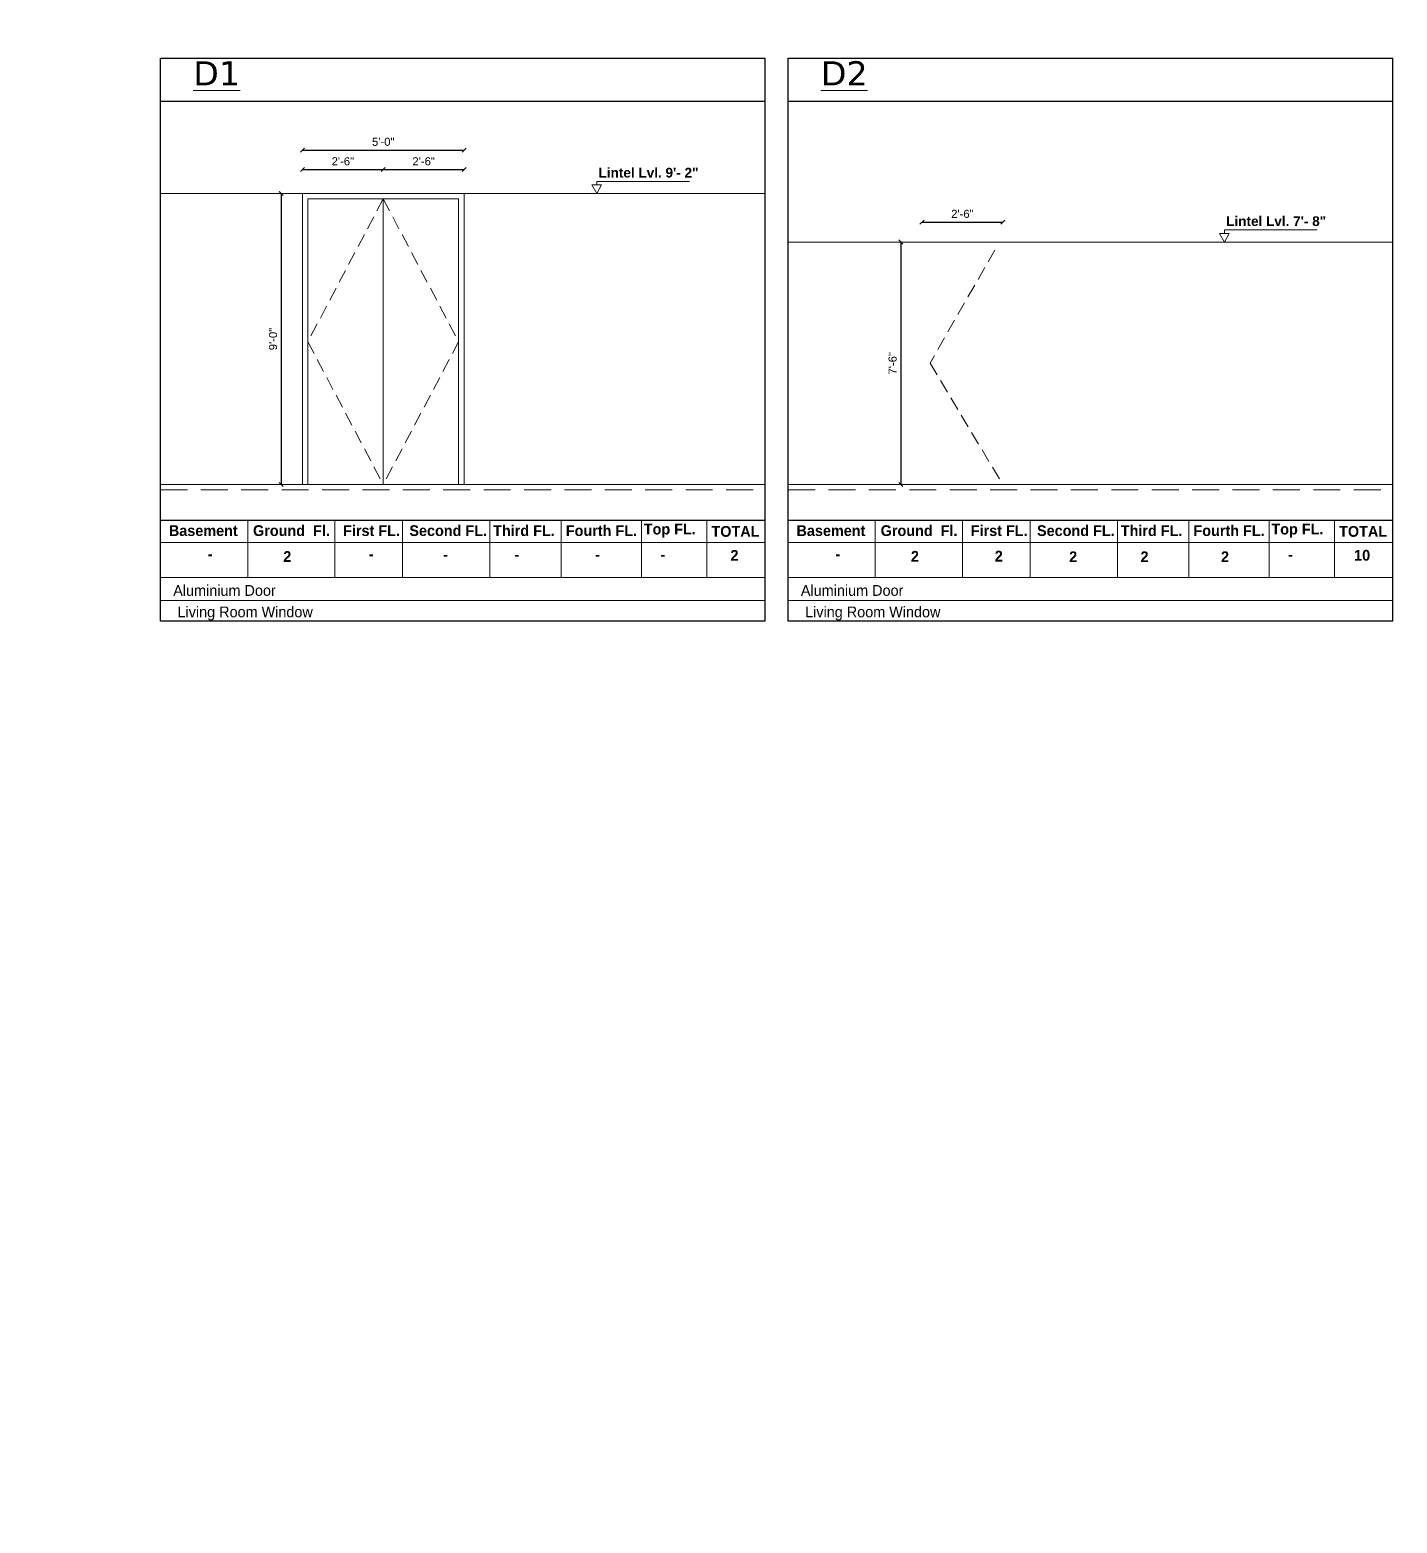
# Model space of a CAD drawing. Header units: inches. Extents: x 10755 to 33653, y -10992 to 10708.
# Drawn here: x 25875 to 26382, y 6093 to 6647 of the extents above; entities that cross this region are included whole.
import ezdxf

# ---------------------------------------------------------------- set-up
doc = ezdxf.new("R2010")
doc.units = ezdxf.units.IN
doc.header["$MEASUREMENT"] = 0
doc.linetypes.add('DASHED', pattern=[0.75, 0.5, -0.25])
for name, color, linetype, lineweight in [('dim', 6, 'Continuous', 13), ('dimension inter - 8', 6, 'Continuous', 13), ('Dimention', 4, 'Continuous', 15), ('ELE 2', 3, 'Continuous', 9), ('elevation - 1', 6, 'Continuous', 13), ('hatch3', 43, 'Continuous', 5), ('int dim', 6, 'Continuous', 15), ('PLASTER', 50, 'Continuous', 9), ('Text', 150, 'Continuous', 18), ('wall', 1, 'Continuous', 35)]:
    doc.layers.add(name, color=color, linetype=linetype, lineweight=lineweight)
doc.layers.add('ele 3', color=6, linetype='Continuous')
doc.layers.get('dimension inter - 8').off()
doc.styles.add('ordinary', font='arial.ttf')
doc.styles.add('SCALE 50', font='GOTHIC.TTF', dxfattribs={"height": 100})
doc.styles.get("Standard").update_dxf_attribs({"font": 'arial.ttf'})
doc.styles.add('Title Text', font='arialbd.ttf')
doc.dimstyles.new('Copy(2) of 96', dxfattribs={"dimtxt": 3, "dimasz": 1.5, "dimexe": 0.5, "dimexo": 0.5, "dimgap": 1.5, "dimtad": 1, "dimdec": 1, "dimzin": 11, "dimdsep": 46, "dimlunit": 4, "dimtxsty": 'ordinary', "dimblk": 'OBLIQUE', "dimcen": 0.09, "dimse1": 1, "dimse2": 1, "dimclrt": 7, "dimazin": 0, "dimtfac": 1, "dimtdec": 1, "dimtix": 1, "dimtmove": 2, "dimatfit": 3, "dimldrblk": 'leader', "dimfxl": 0.5, "dimfxlon": 1, "dimtolj": 1, "dimtzin": 0, "dimarcsym": 0})
doc.dimstyles.new('S8', dxfattribs={"dimscale": 8, "dimtxt": 1, "dimasz": 0.5, "dimexe": 0.5, "dimexo": 0.5, "dimgap": 0.25, "dimtad": 1, "dimzin": 3, "dimdsep": 46, "dimlunit": 4, "dimtxsty": 'Standard', "dimblk": 'ARCHTICK', "dimcen": 0, "dimclrd": 256, "dimclre": 256, "dimclrt": 6, "dimadec": 0, "dimazin": 0, "dimtfac": 0.5, "dimtix": 1, "dimtmove": 1, "dimatfit": 3, "dimfxl": 0.5, "dimfxlon": 1, "dimfrac": 1, "dimtolj": 1, "dimtzin": 0, "dimarcsym": 1})

# ---------------------------------------------------------------- blocks, each defined once
blk = doc.blocks.new('*U1893')
blk.add_line((-3.85, 0), (3.85, 0))
blk.add_lwpolyline([(0, 0), (1.52, 2.64), (-1.52, 2.64)], close=True)
blk.add_lwpolyline([(0, 2.64), (0, 3.74), (28.74, 3.74)])
at = {"style": 'Title Text'}
blk.add_attdef('SILL', (0.57, 4.95), '', height=3, dxfattribs=at)
blk = doc.blocks.new('_Oblique')
at = {"layer": 'wall', "color": 0, "lineweight": -2}
blk.add_line((-0.5, -0.5), (0.5, 0.5), dxfattribs=at)
blk = doc.blocks.new('*D3426')
at = {"layer": 'Defpoints', "color": 0, "transparency": 16777216}
for p in [(26005.97, 6595.28), (25975.97, 6586.38), (26005.97, 6584.38)]:
    blk.add_point(p, dxfattribs=at)
at = {"layer": 'Dimention', "color": 0, "lineweight": -2, "transparency": 16777216}
blk.add_line((25975.97, 6595.28), (26005.97, 6595.28), dxfattribs=at)
at = {"layer": 'Dimention', "color": 0, "lineweight": -2, "transparency": 16777216, "xscale": 1.5, "yscale": 1.5, "zscale": 1.5, "rotation": 180}
blk.add_blockref('_Oblique', (25975.97, 6595.28), dxfattribs=at)
at = {"layer": 'Dimention', "color": 0, "lineweight": -2, "transparency": 16777216, "xscale": 1.5, "yscale": 1.5, "zscale": 1.5}
blk.add_blockref('_Oblique', (26005.97, 6595.28), dxfattribs=at)
at = {"layer": 'Dimention', "color": 7, "transparency": 16777216, "insert": (25990.97, 6598.32), "char_height": 3, "attachment_point": 5, "style": 'ordinary'}
blk.add_mtext('\\A1;2\'-6"', dxfattribs=at)
blk = doc.blocks.new('leader')
blk.add_solid([(-1.34, 0.32), (0, 0), (-1.34, -0.32)])
blk = doc.blocks.new('*D3427')
at = {"layer": 'Defpoints', "color": 0, "transparency": 16777216}
for p in [(26035.97, 6595.28), (26005.97, 6584.38), (26035.97, 6586.38)]:
    blk.add_point(p, dxfattribs=at)
at = {"layer": 'Dimention', "color": 0, "lineweight": -2, "transparency": 16777216}
blk.add_line((26005.97, 6595.28), (26035.97, 6595.28), dxfattribs=at)
at = {"layer": 'Dimention', "color": 0, "lineweight": -2, "transparency": 16777216, "xscale": 1.5, "yscale": 1.5, "zscale": 1.5, "rotation": 180}
blk.add_blockref('_Oblique', (26005.97, 6595.28), dxfattribs=at)
at = {"layer": 'Dimention', "color": 0, "lineweight": -2, "transparency": 16777216, "xscale": 1.5, "yscale": 1.5, "zscale": 1.5}
blk.add_blockref('_Oblique', (26035.97, 6595.28), dxfattribs=at)
at = {"layer": 'Dimention', "color": 7, "transparency": 16777216, "insert": (26020.97, 6598.32), "char_height": 3, "attachment_point": 5, "style": 'ordinary'}
blk.add_mtext('\\A1;2\'-6"', dxfattribs=at)
blk = doc.blocks.new('*D3428')
at = {"layer": 'Defpoints', "color": 0, "transparency": 16777216}
for p in [(26035.97, 6602.52), (25975.97, 6586.38), (26035.97, 6586.38)]:
    blk.add_point(p, dxfattribs=at)
at = {"layer": 'Dimention', "color": 0, "lineweight": -2, "transparency": 16777216}
blk.add_line((25975.97, 6602.52), (26035.97, 6602.52), dxfattribs=at)
at = {"layer": 'Dimention', "color": 0, "lineweight": -2, "transparency": 16777216, "xscale": 1.5, "yscale": 1.5, "zscale": 1.5, "rotation": 180}
blk.add_blockref('_Oblique', (25975.97, 6602.52), dxfattribs=at)
at = {"layer": 'Dimention', "color": 0, "lineweight": -2, "transparency": 16777216, "xscale": 1.5, "yscale": 1.5, "zscale": 1.5}
blk.add_blockref('_Oblique', (26035.97, 6602.52), dxfattribs=at)
at = {"layer": 'Dimention', "color": 7, "transparency": 16777216, "insert": (26005.97, 6605.56), "char_height": 3, "attachment_point": 5, "style": 'ordinary'}
blk.add_mtext('\\A1;5\'-0"', dxfattribs=at)
blk = doc.blocks.new('*D3429')
at = {"layer": 'Defpoints', "color": 0, "transparency": 16777216}
for p in [(25975.97, 6586.38), (25968.09, 6478.39), (25978.97, 6478.39)]:
    blk.add_point(p, dxfattribs=at)
at = {"layer": 'Dimention', "color": 0, "lineweight": -2, "transparency": 16777216}
blk.add_line((25968.09, 6586.38), (25968.09, 6478.39), dxfattribs=at)
at = {"layer": 'Dimention', "color": 0, "lineweight": -2, "transparency": 16777216, "xscale": 1.5, "yscale": 1.5, "zscale": 1.5}
for p, rotation in [((25968.09, 6586.38), 90), ((25968.09, 6478.39), 270)]:
    blk.add_blockref('_Oblique', p, dxfattribs=dict(at, rotation=rotation))
at = {"layer": 'Dimention', "color": 7, "transparency": 16777216, "insert": (25965.06, 6532.38), "char_height": 3, "attachment_point": 5, "rotation": 90, "style": 'ordinary'}
blk.add_mtext('\\A1;9\'-0"', dxfattribs=at)
blk = doc.blocks.new('*D3430')
at = {"layer": 'Defpoints', "color": 0, "transparency": 16777216}
for p in [(26236, 6575.78), (26206, 6568.38), (26236, 6568.38)]:
    blk.add_point(p, dxfattribs=at)
at = {"layer": 'Dimention', "color": 0, "lineweight": -2, "transparency": 16777216}
blk.add_line((26206, 6575.78), (26236, 6575.78), dxfattribs=at)
at = {"layer": 'Dimention', "color": 0, "lineweight": -2, "transparency": 16777216, "xscale": 1.5, "yscale": 1.5, "zscale": 1.5, "rotation": 180}
blk.add_blockref('_Oblique', (26206, 6575.78), dxfattribs=at)
at = {"layer": 'Dimention', "color": 0, "lineweight": -2, "transparency": 16777216, "xscale": 1.5, "yscale": 1.5, "zscale": 1.5}
blk.add_blockref('_Oblique', (26236, 6575.78), dxfattribs=at)
at = {"layer": 'Dimention', "color": 7, "transparency": 16777216, "insert": (26221, 6578.82), "char_height": 3, "attachment_point": 5, "style": 'ordinary'}
blk.add_mtext('\\A1;2\'-6"', dxfattribs=at)
blk = doc.blocks.new('*D3431')
at = {"layer": 'Defpoints', "color": 0, "transparency": 16777216}
for p in [(26206, 6568.38), (26198.12, 6478.39), (26209, 6478.39)]:
    blk.add_point(p, dxfattribs=at)
at = {"layer": 'Dimention', "color": 0, "lineweight": -2, "transparency": 16777216}
blk.add_line((26198.12, 6568.38), (26198.12, 6478.39), dxfattribs=at)
at = {"layer": 'Dimention', "color": 0, "lineweight": -2, "transparency": 16777216, "xscale": 1.5, "yscale": 1.5, "zscale": 1.5}
for p, rotation in [((26198.12, 6568.38), 90), ((26198.12, 6478.39), 270)]:
    blk.add_blockref('_Oblique', p, dxfattribs=dict(at, rotation=rotation))
at = {"layer": 'Dimention', "color": 7, "transparency": 16777216, "insert": (26195.09, 6523.38), "char_height": 3, "attachment_point": 5, "rotation": 90, "style": 'ordinary'}
blk.add_mtext('\\A1;7\'-6"', dxfattribs=at)
blk = doc.blocks.new('d1')
at = {"layer": 'elevation - 1', "linetype": 'Continuous', "ltscale": 30}
for p, q in [((23227.03, 1798.52), (23167.03, 1798.52)), ((23167.03, 1690.53), (23167.03, 1798.52)), ((23225.03, 1796.52), (23169.03, 1796.52)), ((23169.03, 1690.53), (23169.03, 1796.52)), ((23197.03, 1796.52), (23197.03, 1690.53)), ((23225.03, 1690.53), (23225.03, 1796.52)), ((23227.03, 1690.53), (23227.03, 1798.52))]:
    blk.add_line(p, q, dxfattribs=at)
blk = doc.blocks.new('_ArchTick')
at = {"color": 0, "const_width": 0.15}
blk.add_lwpolyline([(-0.5, -0.5), (0.5, 0.5)], dxfattribs=at)
blk = doc.blocks.new('*D3622')
at = {"layer": 'Defpoints', "color": 0, "transparency": 16777216}
for p in [(10864.08, 6434.82), (31531.53, 6434.82), (31551.39, 6095.11)]:
    blk.add_point(p, dxfattribs=at)
at = {"layer": 'dim', "lineweight": -2, "transparency": 16777216}
for p, q in [((31527.53, 6434.82), (31535.53, 6434.82)), ((31531.53, 6095.11), (31531.53, 6434.82)), ((31535.53, 6095.11), (31527.53, 6095.11))]:
    blk.add_line(p, q, dxfattribs=at)
at = {"layer": 'dim', "lineweight": -2, "transparency": 16777216, "xscale": 4, "yscale": 4, "zscale": 4}
for p, rotation in [((31531.53, 6434.82), 90), ((31531.53, 6095.11), 270)]:
    blk.add_blockref('_ArchTick', p, dxfattribs=dict(at, rotation=rotation))
at = {"layer": 'dim', "color": 6, "transparency": 16777216, "insert": (31525.42, 6264.96), "char_height": 8, "attachment_point": 5, "rotation": 90}
blk.add_mtext('\\A1;28\'-3{\\H0.500000x;\\S3#4;}"', dxfattribs=at)
blk = doc.blocks.new('*D3627')
at = {"layer": 'Defpoints', "color": 0, "transparency": 16777216}
for p in [(31969.25, 7241.82), (11281.95, 6632.82), (31991.14, 6632.82)]:
    blk.add_point(p, dxfattribs=at)
at = {"layer": 'dim', "lineweight": -2, "transparency": 16777216}
for p, q in [((31987.14, 7241.82), (31995.14, 7241.82)), ((31991.14, 7241.82), (31991.14, 6632.82)), ((31987.14, 6632.82), (31995.14, 6632.82))]:
    blk.add_line(p, q, dxfattribs=at)
at = {"layer": 'dim', "lineweight": -2, "transparency": 16777216, "xscale": 4, "yscale": 4, "zscale": 4}
for p, rotation in [((31991.14, 7241.82), 90), ((31991.14, 6632.82), 270)]:
    blk.add_blockref('_ArchTick', p, dxfattribs=dict(at, rotation=rotation))
at = {"layer": 'dim', "color": 6, "transparency": 16777216, "insert": (31985.05, 6937.32), "char_height": 8, "attachment_point": 5, "rotation": 90}
blk.add_mtext('\\A1;50\'-9"', dxfattribs=at)

msp = doc.modelspace()

# ---------------------------------------------------------------- linework, layer by layer
at = {"layer": 'ELE 2', "ltscale": 12}
for p, q in [((25955.634, 6443.863), (25955.634, 6465.158)), ((25987.993, 6443.863), (25987.993, 6465.158)), ((26013.174, 6443.863), (26013.174, 6465.158)), ((26045.533, 6443.863), (26045.533, 6465.158)), ((26072.027, 6443.863), (26072.027, 6465.158)), ((26101.909, 6443.863), (26101.909, 6465.158)), ((26126.174, 6443.863), (26126.174, 6465.158)), ((26188.664, 6443.863), (26188.664, 6465.158)), ((26221.023, 6443.863), (26221.023, 6465.158)), ((26246.204, 6443.863), (26246.204, 6465.158)), ((26278.563, 6443.863), (26278.563, 6465.158)), ((26305.057, 6443.863), (26305.057, 6465.158)), ((26334.939, 6443.863), (26334.939, 6465.158)), ((26359.204, 6443.863), (26359.204, 6465.158)), ((26147.745, 6456.901), (25923.276, 6456.901)), ((26380.775, 6456.901), (26156.306, 6456.901)), ((26147.745, 6443.863), (25923.276, 6443.863)), ((26380.775, 6443.863), (26156.306, 6443.863)), ((26147.745, 6435.323), (25923.276, 6435.323)), ((26380.775, 6435.323), (26156.306, 6435.323))]:
    msp.add_line(p, q, dxfattribs=at)
at = {"layer": 'ele 3', "ltscale": 12}
for p, q in [((25923.276, 6636.645), (26147.745, 6636.645)), ((25923.276, 6427.665), (25923.276, 6636.645)), ((26147.745, 6427.665), (26147.745, 6636.645)), ((26156.306, 6636.645), (26380.775, 6636.645)), ((26156.306, 6427.665), (26156.306, 6636.645)), ((26380.775, 6427.665), (26380.775, 6636.645)), ((25923.276, 6620.619), (26147.745, 6620.619)), ((26156.306, 6620.619), (26380.775, 6620.619)), ((25923.276, 6465.158), (26147.745, 6465.158)), ((26156.306, 6465.158), (26380.775, 6465.158)), ((26147.745, 6427.665), (25923.276, 6427.665)), ((26380.775, 6427.665), (26156.306, 6427.665))]:
    msp.add_line(p, q, dxfattribs=at)
at = {"layer": 'hatch3', "linetype": 'DASHED', "lineweight": 0, "ltscale": 10}
for p, q in [((26005.969, 6584.381), (25977.969, 6531.384)), ((26005.969, 6584.381), (26033.969, 6531.384)), ((26232.998, 6565.381), (26208.998, 6523.381)), ((25977.969, 6531.384), (26005.969, 6478.387)), ((26033.969, 6531.384), (26005.969, 6478.387)), ((26208.998, 6523.381), (26235.998, 6478.381))]:
    msp.add_line(p, q, dxfattribs=at)
at = {"layer": 'hatch3', "linetype": 'DASHED', "lineweight": 0, "ltscale": 20}
for p, q in [((25923.276, 6476.387), (26147.745, 6476.387)), ((26156.306, 6476.387), (26380.775, 6476.387))]:
    msp.add_line(p, q, dxfattribs=at)
at = {"layer": 'PLASTER', "ltscale": 50}
for p, q in [((25923.276, 6586.381), (26147.745, 6586.381)), ((26156.306, 6568.381), (26380.775, 6568.381)), ((25923.276, 6478.387), (26147.745, 6478.387)), ((26156.306, 6478.387), (26380.775, 6478.387))]:
    msp.add_line(p, q, dxfattribs=at)

# ---------------------------------------------------------------- block references
at = {"layer": 'dimension inter - 8'}
msp.add_blockref('d1', (2808.941, 4787.858), dxfattribs=at)
at = {"layer": 'int dim', "xscale": 1.199999999953434, "yscale": 1.199999999953434, "zscale": 1.199999999953434}
for p, values in [((26085.222, 6586.381), {'SILL': 'Lintel Lvl. 9\'- 2"'}), ((26318.252, 6568.381), {'SILL': 'Lintel Lvl. 7\'- 8"'})]:
    msp.add_blockref('*U1893', p, dxfattribs=at).add_auto_attribs(values)

# ---------------------------------------------------------------- texts
at = {"layer": 'Text', "char_height": 9, "width": 62.34375, "attachment_point": 1}
for s, insert in [('{\\fVerdana|b0|i0|c0|p34;\\LD1}', (25935.426, 6635.475)), ('{\\fVerdana|b0|i0|c0|p34;\\LD2}', (26168.456, 6635.475))]:
    msp.add_mtext(s, dxfattribs=dict(at, insert=insert))
at = {"layer": 'Text', "ltscale": 100, "char_height": 4, "style": 'SCALE 50'}
for s, insert, width, attachment_point in [('{\\fCentury Gothic|b1|i0|c0|p34;Basement}', (25939.161, 6461.234), 40.38197, 5), ('{\\fCentury Gothic|b1|i0|c0|p34;Ground  Fl.}', (25971.887, 6461.234), 40.38197, 5), ('{\\fCentury Gothic|b1|i0|c0|p34;First FL.}', (26001.62, 6461.234), 40.38197, 5), ('{\\fCentury Gothic|b1|i0|c0|p34;Second FL.}', (26030.092, 6461.234), 40.38197, 5), ('{\\fCentury Gothic|b1|i0|c0|p34;Third FL.}', (26058.209, 6461.234), 40.38197, 5), ('{\\fCentury Gothic|b1|i0|c0|p34;Fourth FL.}', (26086.969, 6461.234), 40.38197, 5), ('{\\fCentury Gothic|b1|i0|c0|p34;Top FL.}', (26112.356, 6461.234), 40.38197, 5), ('{\\fCentury Gothic|b1|i0|c0|p34;TOTAL}', (26136.746, 6460.951), 40.38197, 5), ('{\\fCentury Gothic|b1|i0|c0|p34;Basement}', (26172.191, 6461.234), 40.38197, 5), ('{\\fCentury Gothic|b1|i0|c0|p34;Ground  Fl.}', (26204.917, 6461.234), 40.38197, 5), ('{\\fCentury Gothic|b1|i0|c0|p34;First FL.}', (26234.65, 6461.234), 40.38197, 5), ('{\\fCentury Gothic|b1|i0|c0|p34;Second FL.}', (26263.122, 6461.234), 40.38197, 5), ('{\\fCentury Gothic|b1|i0|c0|p34;Third FL.}', (26291.239, 6461.234), 40.38197, 5), ('{\\fCentury Gothic|b1|i0|c0|p34;Fourth FL.}', (26319.999, 6461.234), 40.38197, 5), ('{\\fCentury Gothic|b1|i0|c0|p34;Top FL.}', (26345.386, 6461.234), 40.38197, 5), ('{\\fCentury Gothic|b1|i0|c0|p34;TOTAL}', (26369.776, 6460.951), 40.38197, 5), ('{\\fCentury Gothic|b1|i0|c0|p34;-}', (25941.679, 6452.617), 40.38197, 5), ('{\\fCentury Gothic|b1|i0|c0|p34;2}', (25970.341, 6451.651), 40.38197, 5), ('{\\fCentury Gothic|b1|i0|c0|p34;-}', (26001.482, 6452.617), 40.38197, 5), ('{\\fCentury Gothic|b1|i0|c0|p34;-}', (26029.104, 6452.401), 40.38197, 5), ('{\\fCentury Gothic|b1|i0|c0|p34;-}', (26055.599, 6452.401), 40.38197, 5), ('{\\fCentury Gothic|b1|i0|c0|p34;-}', (26085.481, 6452.401), 40.38197, 5), ('{\\fCentury Gothic|b1|i0|c0|p34;-}', (26109.746, 6452.401), 40.38197, 5), ('{\\fCentury Gothic|b1|i0|c0|p34;2}', (26136.385, 6452.089), 40.38197, 5), ('{\\fCentury Gothic|b1|i0|c0|p34;-}', (26174.708, 6452.617), 40.38197, 5), ('{\\fCentury Gothic|b1|i0|c0|p34;2}', (26203.371, 6451.724), 40.38197, 5), ('{\\fCentury Gothic|b1|i0|c0|p34;2}', (26234.512, 6451.794), 40.38197, 5), ('{\\fCentury Gothic|b1|i0|c0|p34;2}', (26262.134, 6451.578), 40.38197, 5), ('{\\fCentury Gothic|b1|i0|c0|p34;2}', (26288.629, 6451.578), 40.38197, 5), ('{\\fCentury Gothic|b1|i0|c0|p34;2}', (26318.51, 6451.578), 40.38197, 5), ('{\\fCentury Gothic|b1|i0|c0|p34;-}', (26342.776, 6452.401), 40.38197, 5), ('{\\fCentury Gothic|b1|i0|c0|p34;10}', (26369.415, 6452.089), 40.38197, 5), ('Aluminium Door', (25928, 6439.031), 82.89521, 4), ('Aluminium Door', (26161.03, 6439.031), 82.89521, 4), ('Living Room Window', (25929.581, 6430.491), 82.89521, 4), ('Living Room Window', (26162.611, 6430.491), 82.89521, 4)]:
    msp.add_mtext(s, dxfattribs=dict(at, insert=insert, width=width, attachment_point=attachment_point))

# ---------------------------------------------------------------- dimensions: what is measured, and where the dimension line sits
at = {"layer": 'dim'}
for base, p1, p2, angle, picture, middle in [((31991.136, 6632.82), (31969.254, 7241.819), (11281.953, 6632.82), 90, '*D3627', (31985.051, 6937.319)), ((31531.53, 6434.819), (31551.386, 6095.11), (10864.084, 6434.819), 270, '*D3622', (31525.415, 6264.964))]:
    dim = msp.add_linear_dim(base=base, p1=p1, p2=p2, angle=angle, dimstyle='S8', dxfattribs=at)
    dim.commit()
    dim.dimension.update_dxf_attribs({"geometry": picture, "text_midpoint": middle})
at = {"layer": 'Dimention'}
for base, p1, p2, picture, middle in [((26035.969, 6602.524), (25975.969, 6586.381), (26035.969, 6586.381), '*D3428', (26005.969, 6605.555)), ((26005.969, 6595.285), (25975.969, 6586.381), (26005.969, 6584.381), '*D3426', (25990.969, 6598.316)), ((26035.969, 6595.285), (26005.969, 6584.381), (26035.969, 6586.381), '*D3427', (26020.969, 6598.316)), ((26235.998, 6575.785), (26205.998, 6568.381), (26235.998, 6568.381), '*D3430', (26220.998, 6578.816))]:
    dim = msp.add_linear_dim(base=base, p1=p1, p2=p2, dimstyle='Copy(2) of 96', dxfattribs=at)
    dim.commit()
    dim.dimension.update_dxf_attribs({"geometry": picture, "text_midpoint": middle})
for base, p1, p2, picture, middle in [((25968.088, 6478.387), (25975.969, 6586.381), (25978.969, 6478.387), '*D3429', (25965.056, 6532.384)), ((26198.118, 6478.387), (26205.998, 6568.381), (26208.998, 6478.387), '*D3431', (26195.086, 6523.384))]:
    dim = msp.add_linear_dim(base=base, p1=p1, p2=p2, angle=90, dimstyle='Copy(2) of 96', dxfattribs=at)
    dim.commit()
    dim.dimension.update_dxf_attribs({"geometry": picture, "text_midpoint": middle})

doc.saveas('drawing.dxf')
